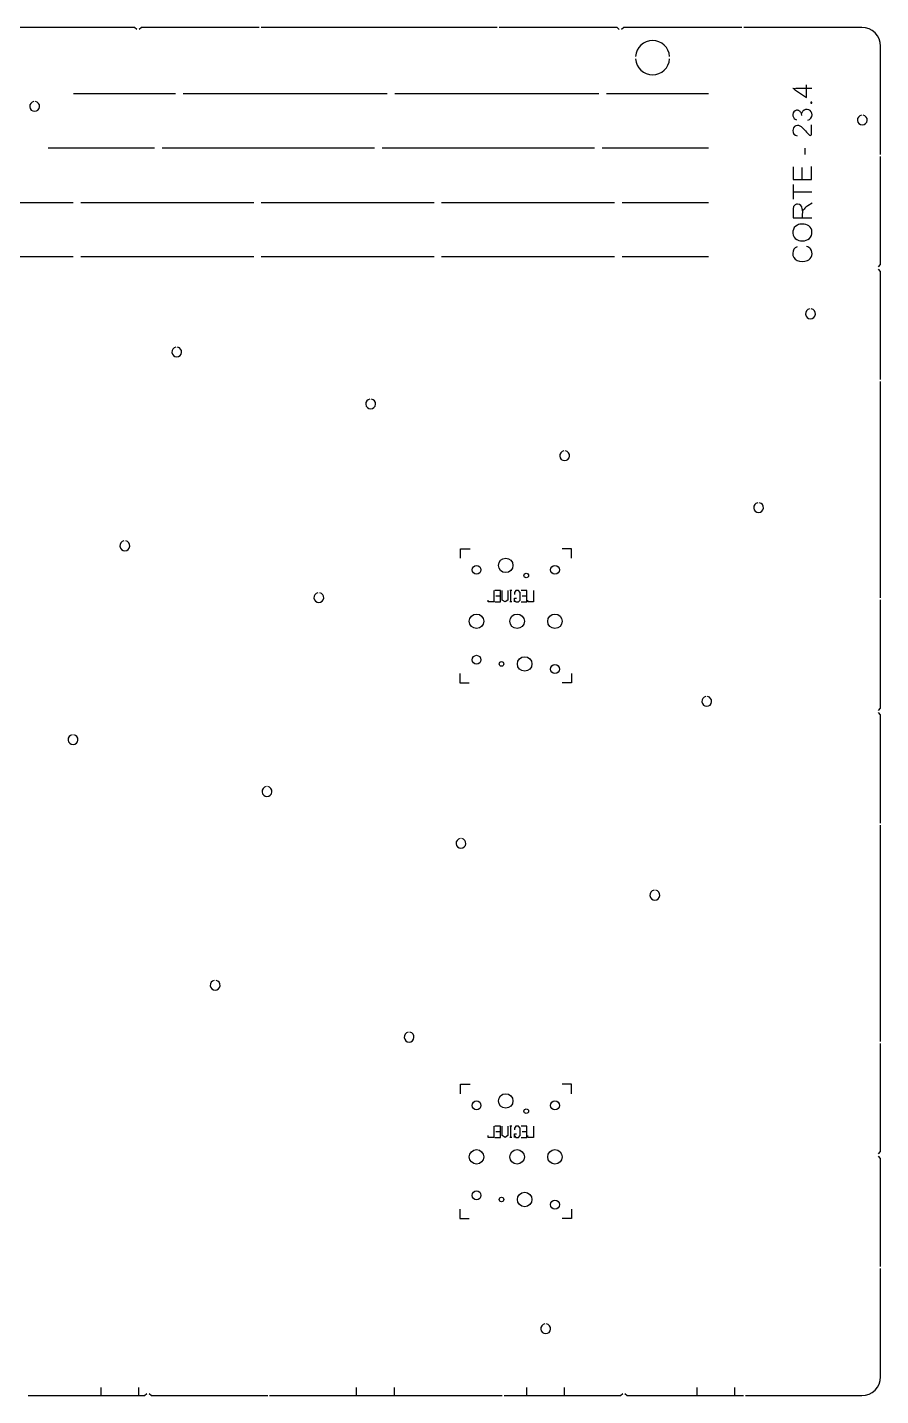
# Model space of a CAD drawing. Extents: x 0 to 1050, y 0 to 723.
# Drawn here: x 599 to 1050, y 0 to 723 of the extents above; entities that cross this region are included whole.
import ezdxf

# ---------------------------------------------------------------- set-up
doc = ezdxf.new("R2010")
doc.units = 0
doc.layers.add('LAYOUT_PONTES', color=4, linetype='CONTINUOUS')

msp = doc.modelspace()

# ---------------------------------------------------------------- linework, layer by layer
at = {"layer": 'Layout_Pontes', "color": 16, "linetype": 'CONTINUOUS', "true_color": 0x800000}
for p, q in [((655.7, 723), (593.35, 723)), ((656.9, 721.8), (655.7, 723)), ((659.3, 723), (658.1, 721.8)), ((721.65, 723), (659.3, 723)), ((785, 723), (722.65, 723)), ((847.35, 723), (785, 723)), ((910.7, 723), (848.35, 723)), ((911.9, 721.8), (910.7, 723)), ((914.3, 723), (913.1, 721.8)), ((976.65, 723), (914.3, 723)), ((1040, 723), (977.65, 723)), ((1050, 655.82), (1050, 713)), ((1050, 597.63), (1050, 654.82)), ((1048.8, 596.43), (1050, 597.63)), ((1050, 594.03), (1048.8, 595.23)), ((1050, 536.85), (1050, 594.03)), ((1050, 478.67), (1050, 535.85)), ((1050, 421.48), (1050, 478.67)), ((1050, 363.3), (1050, 420.48)), ((1048.8, 362.1), (1050, 363.3)), ((1050, 359.7), (1048.8, 360.9)), ((1050, 302.52), (1050, 359.7)), ((1050, 244.33), (1050, 301.52)), ((1050, 187.15), (1050, 244.33)), ((1050, 128.97), (1050, 186.15)), ((1048.8, 127.77), (1050, 128.97)), ((1050, 125.37), (1048.8, 126.57)), ((1050, 68.18), (1050, 125.37)), ((1050, 10), (1050, 67.18)), ((599.56, 0), (661.02, 0)), ((661.02, 0), (662.23, 1.2)), ((663.42, 1.2), (664.62, 0)), ((664.62, 0), (726.09, 0)), ((727.09, 0), (788.55, 0)), ((788.55, 0), (850.01, 0)), ((851.01, 0), (912.48, 0)), ((912.48, 0), (913.67, 1.2)), ((914.88, 1.2), (916.08, 0)), ((916.08, 0), (977.54, 0)), ((978.54, 0), (1040, 0))]:
    msp.add_line(p, q, dxfattribs=at)
at = {"layer": 'Layout_Pontes', "color": 254, "linetype": 'CONTINUOUS', "true_color": 0xffffff}
for p, q in [((623.44, 688), (677.36, 688)), ((681.36, 688), (789.22, 688)), ((793.22, 688), (901.07, 688)), ((905.07, 688), (959, 688)), ((666.26, 659.25), (610.11, 659.25)), ((782.56, 659.25), (670.26, 659.25)), ((898.85, 659.25), (786.56, 659.25)), ((959, 659.25), (902.85, 659.25)), ((532, 630.5), (623.33, 630.5)), ((627.33, 630.5), (718.66, 630.5)), ((722.66, 630.5), (814, 630.5)), ((818, 630.5), (909.33, 630.5)), ((913.33, 630.5), (959, 630.5)), ((623.33, 601.75), (532, 601.75)), ((718.66, 601.75), (627.33, 601.75)), ((814, 601.75), (722.66, 601.75)), ((909.33, 601.75), (818, 601.75)), ((959, 601.75), (913.33, 601.75))]:
    msp.add_line(p, q, dxfattribs=at)
at = {"layer": 'Layout_Pontes', "color": 4, "linetype": 'CONTINUOUS', "true_color": 0x00ffff}
for p, q in [((1003.53, 690.9), (1004.46, 690.61)), ((1004.98, 689.79), (1010.79, 685.89)), ((1005.28, 690.88), (1013.71, 690.88)), ((1010.79, 685.89), (1010.88, 692.57)), ((1013.05, 683.56), (1013.05, 682.92)), ((1013.71, 683.56), (1013.05, 683.56)), ((1013.05, 682.92), (1013.71, 682.92)), ((1013.71, 682.92), (1013.71, 683.56)), ((1008.27, 676.45), (1008.2, 677.49)), ((1008.21, 677.33), (1008.9, 678.74)), ((1013.49, 666.55), (1013.49, 671.44)), ((1010.16, 655.9), (1010.16, 659.14)), ((1003.77, 649.28), (1003.77, 642.63)), ((1008.44, 648.87), (1008.44, 642.63)), ((1013.49, 642.63), (1013.49, 649.54)), ((1003.77, 642.63), (1013.49, 642.63)), ((1003.77, 639.92), (1003.77, 632.24)), ((1003.77, 636.08), (1013.71, 636.08)), ((1013.74, 630.07), (1011.55, 628.7)), ((1003.73, 626.47), (1003.73, 622.4)), ((1003.73, 622.4), (1013.71, 622.4)), ((828.02, 442.52), (828.02, 447.52)), ((828.02, 447.52), (833.02, 447.52)), ((886.7, 447.52), (881.7, 447.52)), ((886.7, 442.52), (886.7, 447.52)), ((827.61, 381.57), (827.61, 376.57)), ((827.61, 376.57), (832.61, 376.57)), ((886.7, 376.57), (881.7, 376.57)), ((886.7, 381.57), (886.7, 376.57)), ((828.02, 159.52), (828.02, 164.52)), ((828.02, 164.52), (833.02, 164.52)), ((886.7, 164.52), (881.7, 164.52)), ((886.7, 159.52), (886.7, 164.52)), ((827.61, 98.57), (827.61, 93.57)), ((886.7, 98.57), (886.7, 93.57)), ((827.61, 93.57), (832.61, 93.57)), ((886.7, 93.57), (881.7, 93.57)), ((638, 0.35), (638, 4.35)), ((658, 0.35), (658, 4.35)), ((773, 0.35), (773, 4.35)), ((793, 0.35), (793, 4.35)), ((863, 0.35), (863, 4.35)), ((883, 0.35), (883, 4.35)), ((953, 0.35), (953, 4.35)), ((973, 0.35), (973, 4.35))]:
    msp.add_line(p, q, dxfattribs=at)
at = {"layer": 'Layout_Pontes', "color": 176, "linetype": 'CONTINUOUS', "true_color": 0x000080}
for p, q in [((842.65, 419.38), (842.65, 420.38)), ((845.65, 419.38), (842.65, 419.38)), ((845.65, 425.38), (845.65, 419.38)), ((849.15, 425.38), (846.15, 425.38)), ((846.15, 419.38), (849.15, 419.38)), ((849.15, 422.37), (846.65, 422.37)), ((849.15, 419.38), (849.15, 425.38)), ((850.05, 420.38), (850.05, 425.38)), ((851.55, 419.38), (850.05, 420.38)), ((853.05, 420.38), (851.55, 419.38)), ((853.05, 425.38), (853.05, 420.38)), ((855.05, 425.38), (854.05, 425.38)), ((855.05, 419.38), (854.05, 419.38)), ((854.55, 419.38), (854.55, 425.38)), ((857.25, 425.38), (856.55, 424.38)), ((856.55, 424.38), (856.55, 423.39)), ((856.55, 419.38), (856.55, 421.38)), ((856.55, 421.38), (857.55, 421.38)), ((856.55, 420.24), (857.25, 419.38)), ((858.55, 425.38), (857.25, 425.38)), ((857.25, 419.38), (858.55, 419.38)), ((859.55, 424.38), (858.55, 425.38)), ((858.55, 419.38), (859.55, 420.38)), ((859.55, 420.38), (859.55, 424.38)), ((863.05, 425.38), (860.05, 425.38)), ((860.05, 419.38), (863.05, 419.38)), ((863.05, 422.37), (860.55, 422.37)), ((863.05, 419.38), (863.05, 425.38)), ((863.55, 419.38), (863.55, 420.38)), ((866.55, 419.38), (863.55, 419.38)), ((866.55, 425.38), (866.55, 419.38)), ((842.65, 136.38), (842.65, 137.38)), ((845.65, 142.38), (845.65, 136.38)), ((849.15, 142.38), (846.15, 142.38)), ((849.15, 139.37), (846.65, 139.37)), ((849.15, 136.38), (849.15, 142.38)), ((850.05, 137.38), (850.05, 142.38)), ((851.55, 136.38), (850.05, 137.38)), ((853.05, 137.38), (851.55, 136.38)), ((853.05, 142.38), (853.05, 137.38)), ((855.05, 142.38), (854.05, 142.38)), ((854.55, 136.38), (854.55, 142.38)), ((857.25, 142.38), (856.55, 141.38)), ((856.55, 141.38), (856.55, 140.39)), ((856.55, 136.38), (856.55, 138.38)), ((856.55, 138.38), (857.55, 138.38)), ((858.55, 142.38), (857.25, 142.38)), ((859.55, 141.38), (858.55, 142.38)), ((858.55, 136.38), (859.55, 137.38)), ((859.55, 137.38), (859.55, 141.38)), ((863.05, 142.38), (860.05, 142.38)), ((863.05, 139.37), (860.55, 139.37)), ((863.05, 136.38), (863.05, 142.38)), ((863.55, 136.38), (863.55, 137.38)), ((866.55, 142.38), (866.55, 136.38)), ((845.65, 136.38), (842.65, 136.38)), ((846.15, 136.38), (849.15, 136.38)), ((855.05, 136.38), (854.05, 136.38)), ((856.55, 137.24), (857.25, 136.38)), ((857.25, 136.38), (858.55, 136.38)), ((860.05, 136.38), (863.05, 136.38)), ((866.55, 136.38), (863.55, 136.38))]:
    msp.add_line(p, q, dxfattribs=at)
at = {"layer": 'Layout_Pontes', "color": 254, "linetype": 'CONTINUOUS', "true_color": 0xffffff}
for centre, radius in [((851.88, 438.7), 3.83), ((836.44, 436.35), 2.35), ((862.71, 433.33), 1.2), ((877.88, 436.35), 2.35), ((836.44, 409.17), 3.83), ((857.88, 409.17), 3.83), ((877.88, 409.17), 3.83), ((836.44, 388.83), 2.35), ((861.88, 386.64), 3.83), ((849.66, 386.64), 1.2), ((877.88, 383.92), 2.35), ((851.88, 155.7), 3.83), ((836.44, 153.35), 2.35), ((877.88, 153.35), 2.35), ((862.71, 150.33), 1.2), ((836.44, 126.17), 3.83), ((857.88, 126.17), 3.83), ((877.88, 126.17), 3.83), ((836.44, 105.83), 2.35), ((849.66, 103.64), 1.2), ((861.88, 103.64), 3.83), ((877.88, 100.92), 2.35)]:
    msp.add_circle(centre, radius, dxfattribs=at)
at = {"layer": 'Layout_Pontes', "color": 16, "linetype": 'CONTINUOUS', "true_color": 0x800000}
for centre, radius, start, end in [((1040, 713), 10, 0, 90), ((929.5, 707), 9, 3.81972, 176.18028), ((929.5, 707), 9, 183.81972, 270), ((929.5, 707), 9, 270, 356.18028), ((602.9, 681.25), 2.6, 100.4675, 270), ((602.9, 681.25), 2.6, 270, 79.5325), ((1040.3, 674.05), 2.6, 100.4675, 270), ((1040.3, 674.05), 2.6, 270, 79.5325), ((1012.9, 571.65), 2.6, 100.4675, 270), ((1012.9, 571.65), 2.6, 270, 79.5325), ((678, 551.45), 2.6, 100.4675, 270), ((678, 551.45), 2.6, 270, 79.5325), ((780.5, 524.05), 2.6, 100.4675, 270), ((780.5, 524.05), 2.6, 270, 79.5325), ((883, 496.65), 2.6, 100.4675, 270), ((883, 496.65), 2.6, 270, 79.5325), ((985.5, 469.25), 2.6, 100.4675, 270), ((985.5, 469.25), 2.6, 270, 79.5325), ((650.6, 449.05), 2.6, 100.4675, 270), ((650.6, 449.05), 2.6, 270, 79.5325), ((753.1, 421.65), 2.6, 100.4675, 270), ((753.1, 421.65), 2.6, 270, 79.5325), ((958.1, 366.85), 2.6, 100.4675, 270), ((958.1, 366.85), 2.6, 270, 79.5325), ((623.2, 346.65), 2.6, 100.4675, 270), ((623.2, 346.65), 2.6, 270, 79.5325), ((725.7, 319.25), 2.6, 100.4675, 270), ((725.7, 319.25), 2.6, 270, 79.5325), ((828.2, 291.85), 2.6, 100.4675, 270), ((828.2, 291.85), 2.6, 270, 79.5325), ((930.7, 264.45), 2.6, 100.4675, 270), ((930.7, 264.45), 2.6, 270, 79.5325), ((698.3, 216.85), 2.6, 100.4675, 270), ((698.3, 216.85), 2.6, 270, 79.5325), ((800.8, 189.45), 2.6, 100.4675, 270), ((800.8, 189.45), 2.6, 270, 79.5325), ((873, 35.35), 2.6, 100.4675, 270), ((873, 35.35), 2.6, 270, 79.5325), ((1040, 10), 10, 270, 360)]:
    msp.add_arc(centre, radius, start, end, dxfattribs=at)
at = {"layer": 'Layout_Pontes', "color": 4, "linetype": 'CONTINUOUS', "true_color": 0x00ffff}
for centre, radius, start, end in [((1008.96, 695.72), 7.14, 223.2166, 236.14399), ((1003.98, 693.4), 2.83, 279.68851, 297.11382), ((1010.98, 676.88), 2.79, 357.42176, 138.1292), ((1006.21, 676.72), 2.61, 123.01998, 256.69393), ((1005.88, 677.1), 2.11, 28.58023, 121.20842), ((1006.52, 676.73), 1.84, 24.3203, 48.67044), ((1010.97, 676.77), 2.8, 282.51232, 359.63563), ((1006.23, 668.6), 2.61, 43.07636, 182.93226), ((1006.24, 668.25), 2.62, 175.28053, 262.26773), ((996.82, 657.17), 17.4, 39.58299, 49.4145), ((1020.35, 676), 12.73, 217.42183, 231.71906), ((1012.84, 666.53), 0.648, 233.56597, 1.84907), ((1006.07, 627.33), 2.28, 88.59651, 153.84971), ((1006.11, 627.18), 2.42, 0.37959, 89.62756), ((1008.32, 626.69), 4.6, 159.12614, 182.81287), ((997.52, 624.77), 11.28, 6.88295, 12.43793), ((1041.39, 623.42), 32.79, 175.27857, 181.7988), ((1005.58, 630.03), 5, 308.80493, 322.02553), ((1015, 622.68), 6.94, 119.80792, 142.02689), ((1007.92, 614.59), 4.39, 116.16027, 226.60925), ((1008.53, 612.93), 6.15, 88.77251, 114.41469), ((1008.86, 613.44), 5.64, 55.33134, 92.00672), ((1009.27, 614.62), 4.45, 314.96044, 51.03854), ((1008.39, 615.58), 5.43, 230.24431, 273.72929), ((1008.92, 615.47), 5.31, 268.08368, 311.25398), ((1007.08, 603.76), 3.53, 109.80995, 182.11171), ((1007.58, 603.44), 4.03, 177.37112, 244.25754), ((1009.68, 603.21), 4.25, 40.19215, 73.34116), ((1009.7, 603.49), 4.06, 292.71822, 37.30092), ((1008.62, 606.59), 7.33, 247.60105, 291.15394)]:
    msp.add_arc(centre, radius, start, end, dxfattribs=at)

doc.saveas('drawing.dxf')
